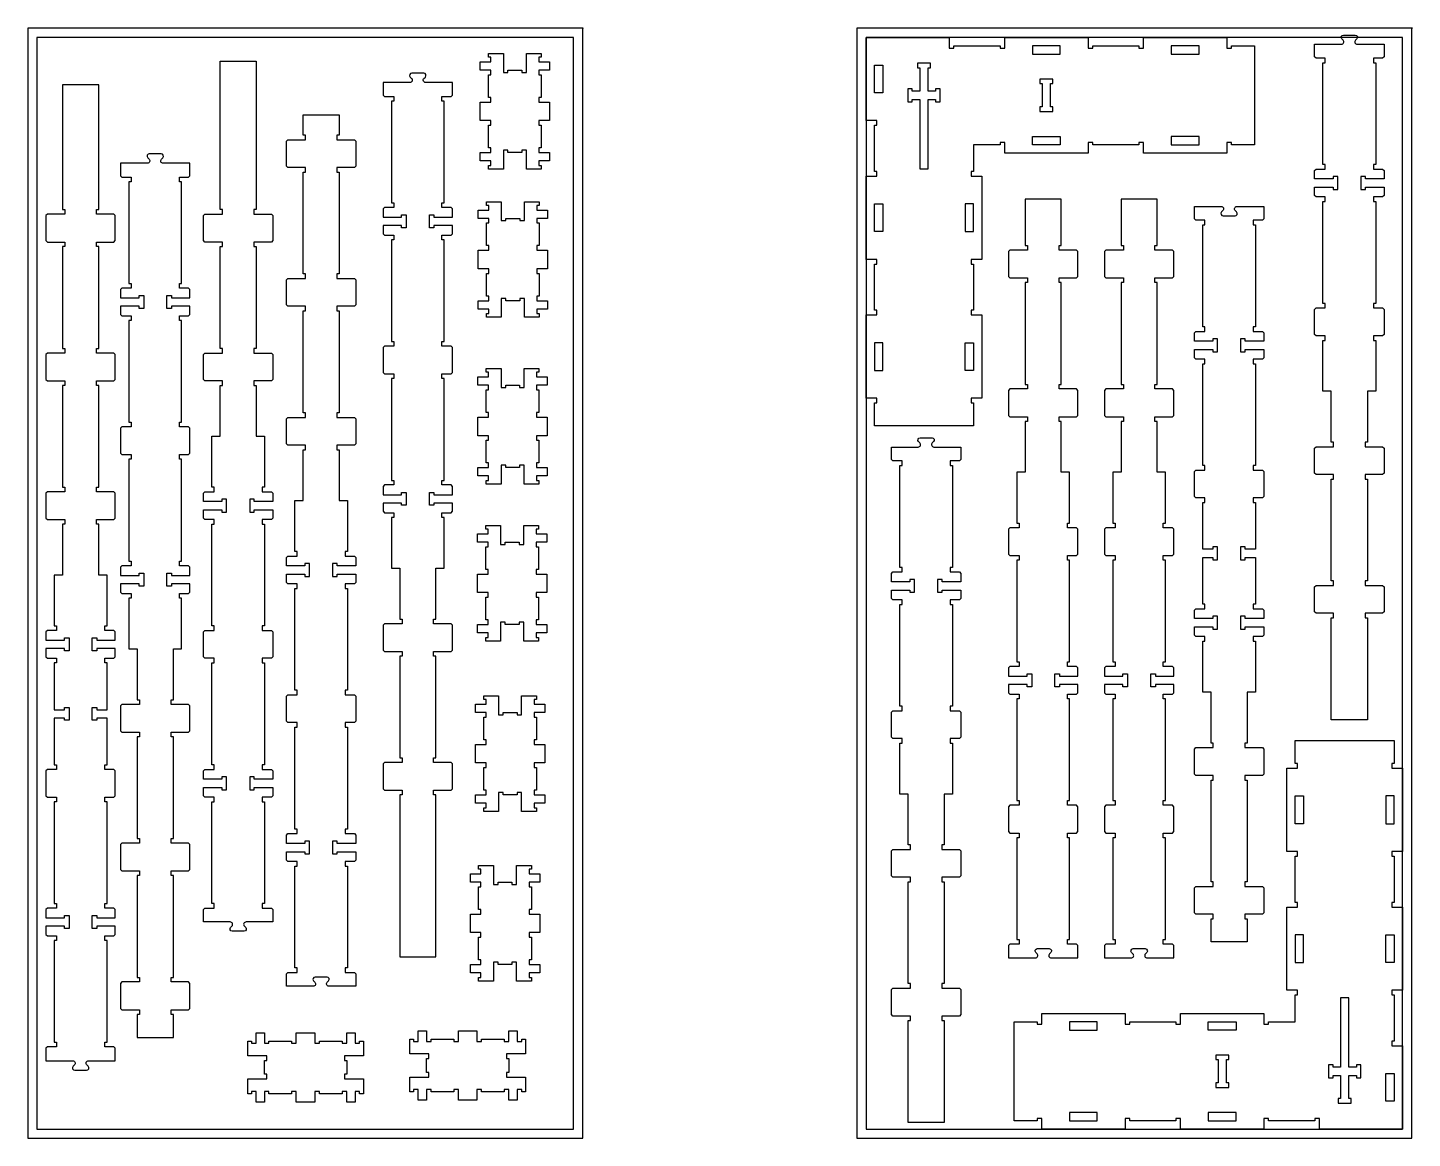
# Model space of a CAD drawing. Header units: inches. Extents: x -1745 to 48028, y -9858 to 20083.
# Drawn here: x 17639 to 20633, y 17673 to 20074 of the extents above; entities that cross this region are included whole.
import ezdxf

# ---------------------------------------------------------------- set-up
doc = ezdxf.new("R2010")
doc.units = ezdxf.units.IN
doc.header["$MEASUREMENT"] = 0
doc.header["$PDMODE"] = 34

msp = doc.modelspace()

# ---------------------------------------------------------------- linework, layer by layer
for points in [[(17639.4, 17672.6), (18839.4, 17672.6), (18839.4, 20072.6), (17639.4, 20072.6)], [(19431.9, 17672.6), (20631.9, 17672.6), (20631.9, 20072.6), (19431.9, 20072.6)], [(17659.4, 17692.6), (18819.4, 17692.6), (18819.4, 20052.6), (17659.4, 20052.6)], [(19683.9, 19820.6), (19683.9, 19762.6), (19678.9, 19762.6), (19678.9, 19752.6), (19701.9, 19752.6), (19701.9, 19572.6), (19678.9, 19572.6), (19678.9, 19562.6), (19683.9, 19562.6), (19683.9, 19462.6), (19678.9, 19462.6), (19678.9, 19452.6), (19701.9, 19452.6), (19701.9, 19272.6), (19678.9, 19272.6), (19678.9, 19262.6), (19683.9, 19262.6), (19683.9, 19212.6), (19469.9, 19212.6), (19469.9, 19262.6), (19474.9, 19262.6), (19474.9, 19272.6), (19451.9, 19272.6), (19451.9, 19452.6), (19474.9, 19452.6), (19474.9, 19462.6), (19469.9, 19462.6), (19469.9, 19562.6), (19474.9, 19562.6), (19474.9, 19572.6), (19451.9, 19572.6), (19451.9, 19752.6), (19474.9, 19752.6), (19474.9, 19762.6), (19469.9, 19762.6), (19469.9, 19862.6), (19474.9, 19862.6), (19474.9, 19872.6), (19451.9, 19872.6), (19451.9, 20052.6), (19631.9, 20052.6), (19631.9, 20029.6), (19641.9, 20029.6), (19641.9, 20034.6), (19741.9, 20034.6), (19741.9, 20029.6), (19751.9, 20029.6), (19751.9, 20052.6), (19931.9, 20052.6), (19931.9, 20029.6), (19941.9, 20029.6), (19941.9, 20034.6), (20041.9, 20034.6), (20041.9, 20029.6), (20051.9, 20029.6), (20051.9, 20052.6), (20231.9, 20052.6), (20231.9, 20029.6), (20241.9, 20029.6), (20241.9, 20034.6), (20291.9, 20034.6), (20291.9, 19820.6), (20241.9, 19820.6), (20241.9, 19825.6), (20231.9, 19825.6), (20231.9, 19802.6), (20051.9, 19802.6), (20051.9, 19825.6), (20041.9, 19825.6), (20041.9, 19820.6), (19941.9, 19820.6), (19941.9, 19825.6), (19931.9, 19825.6), (19931.9, 19802.6), (19751.9, 19802.6), (19751.9, 19825.6), (19741.9, 19825.6), (19741.9, 19820.6)], [(19451.9, 17692.6), (20611.9, 17692.6), (20611.9, 20052.6), (19451.9, 20052.6)], [(19541.9, 19913.6), (19551.9, 19913.6), (19551.9, 19918.6), (19567.9, 19918.6), (19567.9, 19768.6), (19585.9, 19768.6), (19585.9, 19918.6), (19601.9, 19918.6), (19601.9, 19913.6), (19611.9, 19913.6), (19611.9, 19941.6), (19601.9, 19941.6), (19601.9, 19936.6), (19585.9, 19936.6), (19585.9, 19986.6), (19590.9, 19986.6), (19590.9, 19996.6), (19562.9, 19996.6), (19562.9, 19986.6), (19567.9, 19986.6), (19567.9, 19936.6), (19551.9, 19936.6), (19551.9, 19941.6), (19541.9, 19941.6)], [(19855.9, 19892.6), (19855.9, 19902.6), (19850.9, 19902.6), (19850.9, 19952.6), (19855.9, 19952.6), (19855.9, 19962.6), (19827.9, 19962.6), (19827.9, 19952.6), (19832.9, 19952.6), (19832.9, 19902.6), (19827.9, 19902.6), (19827.9, 19892.6)], [(20379.9, 17924.6), (20379.9, 17982.6), (20384.9, 17982.6), (20384.9, 17992.6), (20361.9, 17992.6), (20361.9, 18172.6), (20384.9, 18172.6), (20384.9, 18182.6), (20379.9, 18182.6), (20379.9, 18282.6), (20384.9, 18282.6), (20384.9, 18292.6), (20361.9, 18292.6), (20361.9, 18472.6), (20384.9, 18472.6), (20384.9, 18482.6), (20379.9, 18482.6), (20379.9, 18532.6), (20593.9, 18532.6), (20593.9, 18482.6), (20588.9, 18482.6), (20588.9, 18472.6), (20611.9, 18472.6), (20611.9, 18292.6), (20588.9, 18292.6), (20588.9, 18282.6), (20593.9, 18282.6), (20593.9, 18182.6), (20588.9, 18182.6), (20588.9, 18172.6), (20611.9, 18172.6), (20611.9, 17992.6), (20588.9, 17992.6), (20588.9, 17982.6), (20593.9, 17982.6), (20593.9, 17882.6), (20588.9, 17882.6), (20588.9, 17872.6), (20611.9, 17872.6), (20611.9, 17692.6), (20431.9, 17692.6), (20431.9, 17715.6), (20421.9, 17715.6), (20421.9, 17710.6), (20321.9, 17710.6), (20321.9, 17715.6), (20311.9, 17715.6), (20311.9, 17692.6), (20131.9, 17692.6), (20131.9, 17715.6), (20121.9, 17715.6), (20121.9, 17710.6), (20021.9, 17710.6), (20021.9, 17715.6), (20011.9, 17715.6), (20011.9, 17692.6), (19831.9, 17692.6), (19831.9, 17715.6), (19821.9, 17715.6), (19821.9, 17710.6), (19771.9, 17710.6), (19771.9, 17924.6), (19821.9, 17924.6), (19821.9, 17919.6), (19831.9, 17919.6), (19831.9, 17942.6), (20011.9, 17942.6), (20011.9, 17919.6), (20021.9, 17919.6), (20021.9, 17924.6), (20121.9, 17924.6), (20121.9, 17919.6), (20131.9, 17919.6), (20131.9, 17942.6), (20311.9, 17942.6), (20311.9, 17919.6), (20321.9, 17919.6), (20321.9, 17924.6)], [(20521.9, 17831.6), (20511.9, 17831.6), (20511.9, 17826.6), (20495.9, 17826.6), (20495.9, 17976.6), (20477.9, 17976.6), (20477.9, 17826.6), (20461.9, 17826.6), (20461.9, 17831.6), (20451.9, 17831.6), (20451.9, 17803.6), (20461.9, 17803.6), (20461.9, 17808.6), (20477.9, 17808.6), (20477.9, 17758.6), (20472.9, 17758.6), (20472.9, 17748.6), (20500.9, 17748.6), (20500.9, 17758.6), (20495.9, 17758.6), (20495.9, 17808.6), (20511.9, 17808.6), (20511.9, 17803.6), (20521.9, 17803.6)], [(20207.9, 17852.6), (20207.9, 17842.6), (20212.9, 17842.6), (20212.9, 17792.6), (20207.9, 17792.6), (20207.9, 17782.6), (20235.9, 17782.6), (20235.9, 17792.6), (20230.9, 17792.6), (20230.9, 17842.6), (20235.9, 17842.6), (20235.9, 17852.6)]]:
    msp.add_lwpolyline(points, close=True)
for points in [[(20444.7, 19697.6), (20444.7, 19707.6), (20424.7, 19707.6), (20421.7, 19710.6), (20421.7, 19728.6), (20461.7, 19728.6), (20461.7, 19723.6), (20471.7, 19723.6), (20471.7, 19751.6), (20461.7, 19751.6), (20461.7, 19746.6), (20421.7, 19746.6), (20421.7, 19764.6), (20424.7, 19767.6), (20444.7, 19767.6), (20444.7, 19777.6), (20439.7, 19777.6), (20439.7, 19997.6), (20444.7, 19997.6), (20444.7, 20007.6), (20424.7, 20007.6), (20421.7, 20010.6), (20421.7, 20037.6), (20479.6, 20037.6, 0.668179), (20483.3, 20046.6), (20480.4, 20049.6, -0.668179), (20483.8, 20057.7), (20509.7, 20057.7, -0.668179), (20513.1, 20049.6), (20510.1, 20046.6, 0.668179), (20513.9, 20037.6), (20571.7, 20037.6), (20571.7, 20010.6), (20568.7, 20007.6), (20548.7, 20007.6), (20548.7, 19997.6), (20553.7, 19997.6), (20553.7, 19777.6), (20548.7, 19777.6), (20548.7, 19767.6), (20568.7, 19767.6), (20571.7, 19764.6), (20571.7, 19746.6), (20531.7, 19746.6), (20531.7, 19751.6), (20521.7, 19751.6), (20521.7, 19723.6), (20531.7, 19723.6), (20531.7, 19728.6), (20571.7, 19728.6), (20571.7, 19710.6), (20568.7, 19707.6), (20548.7, 19707.6), (20548.7, 19697.6), (20553.7, 19697.6), (20553.7, 19477.6), (20548.7, 19477.6), (20548.7, 19467.6), (20568.7, 19467.6), (20571.7, 19464.6), (20571.7, 19410.6), (20568.7, 19407.6), (20548.7, 19407.6), (20548.7, 19397.6), (20553.7, 19397.6), (20553.7, 19287.6), (20535.7, 19287.6), (20535.7, 19177.6), (20530.7, 19177.6), (20530.7, 19167.6), (20568.7, 19167.6), (20571.7, 19164.6), (20571.7, 19110.6), (20568.7, 19107.6), (20530.7, 19107.6), (20530.7, 19097.6), (20535.7, 19097.6), (20535.7, 18877.6), (20530.7, 18877.6), (20530.7, 18867.6), (20568.7, 18867.6), (20571.7, 18864.6), (20571.7, 18810.6), (20568.7, 18807.6), (20530.7, 18807.6), (20530.7, 18797.6), (20535.7, 18797.6), (20535.7, 18577.6), (20457.7, 18577.6), (20457.7, 18797.6), (20462.7, 18797.6), (20462.7, 18807.6), (20424.7, 18807.6), (20421.7, 18810.6), (20421.7, 18864.6), (20424.7, 18867.6), (20462.7, 18867.6), (20462.7, 18877.6), (20457.7, 18877.6), (20457.7, 19097.6), (20462.7, 19097.6), (20462.7, 19107.6), (20424.7, 19107.6), (20421.7, 19110.6), (20421.7, 19164.6), (20424.7, 19167.6), (20462.7, 19167.6), (20462.7, 19177.6), (20457.7, 19177.6), (20457.7, 19287.6), (20439.7, 19287.6), (20439.7, 19397.6), (20444.7, 19397.6), (20444.7, 19407.6), (20424.7, 19407.6), (20421.7, 19410.6), (20421.7, 19464.6), (20424.7, 19467.6), (20444.7, 19467.6), (20444.7, 19477.6), (20439.7, 19477.6), (20439.7, 19697.6)], [(18078.1, 18128.3), (18081, 18131.2, 0.668179), (18077.3, 18140.2), (18019.4, 18140.2), (18019.4, 18167.2), (18022.4, 18170.2), (18042.4, 18170.2), (18042.4, 18180.2), (18037.4, 18180.2), (18037.4, 18400.2), (18042.4, 18400.2), (18042.4, 18410.2), (18022.4, 18410.2), (18019.4, 18413.2), (18019.4, 18431.2), (18059.4, 18431.2), (18059.4, 18426.2), (18069.4, 18426.2), (18069.4, 18454.2), (18059.4, 18454.2), (18059.4, 18449.2), (18019.4, 18449.2), (18019.4, 18467.2), (18022.4, 18470.2), (18042.4, 18470.2), (18042.4, 18480.2), (18037.4, 18480.2), (18037.4, 18700.2), (18042.4, 18700.2), (18042.4, 18710.2), (18022.4, 18710.2), (18019.4, 18713.2), (18019.4, 18767.2), (18022.4, 18770.2), (18042.4, 18770.2), (18042.4, 18780.2), (18037.4, 18780.2), (18037.4, 19000.2), (18042.4, 19000.2), (18042.4, 19010.2), (18022.4, 19010.2), (18019.4, 19013.2), (18019.4, 19031.2), (18059.4, 19031.2), (18059.4, 19026.2), (18069.4, 19026.2), (18069.4, 19054.2), (18059.4, 19054.2), (18059.4, 19049.2), (18019.4, 19049.2), (18019.4, 19067.2), (18022.4, 19070.2), (18042.4, 19070.2), (18042.4, 19080.2), (18037.4, 19080.2), (18037.4, 19190.2), (18055.4, 19190.2), (18055.4, 19300.2), (18060.4, 19300.2), (18060.4, 19310.2), (18022.4, 19310.2), (18019.4, 19313.2), (18019.4, 19367.2), (18022.4, 19370.2), (18060.4, 19370.2), (18060.4, 19380.2), (18055.4, 19380.2), (18055.4, 19600.2), (18060.4, 19600.2), (18060.4, 19610.2), (18022.4, 19610.2), (18019.4, 19613.2), (18019.4, 19667.2), (18022.4, 19670.2), (18060.4, 19670.2), (18060.4, 19680.2), (18055.4, 19680.2), (18055.4, 20001.1), (18133.4, 20001.1), (18133.4, 19680.2), (18128.4, 19680.2), (18128.4, 19670.2), (18166.4, 19670.2), (18169.4, 19667.2), (18169.4, 19613.2), (18166.4, 19610.2), (18128.4, 19610.2), (18128.4, 19600.2), (18133.4, 19600.2), (18133.4, 19380.2), (18128.4, 19380.2), (18128.4, 19370.2), (18166.4, 19370.2), (18169.4, 19367.2), (18169.4, 19313.2), (18166.4, 19310.2), (18128.4, 19310.2), (18128.4, 19300.2), (18133.4, 19300.2), (18133.4, 19190.2), (18151.4, 19190.2), (18151.4, 19080.2), (18146.4, 19080.2), (18146.4, 19070.2), (18166.4, 19070.2), (18169.4, 19067.2), (18169.4, 19049.2), (18129.4, 19049.2), (18129.4, 19054.2), (18119.4, 19054.2), (18119.4, 19026.2), (18129.4, 19026.2), (18129.4, 19031.2), (18169.4, 19031.2), (18169.4, 19013.2), (18166.4, 19010.2), (18146.4, 19010.2), (18146.4, 19000.2), (18151.4, 19000.2), (18151.4, 18780.2), (18146.4, 18780.2), (18146.4, 18770.2), (18166.4, 18770.2), (18169.4, 18767.2), (18169.4, 18713.2), (18166.4, 18710.2), (18146.4, 18710.2), (18146.4, 18700.2), (18151.4, 18700.2), (18151.4, 18480.2), (18146.4, 18480.2), (18146.4, 18470.2), (18166.4, 18470.2), (18169.4, 18467.2), (18169.4, 18449.2), (18129.4, 18449.2), (18129.4, 18454.2), (18119.4, 18454.2), (18119.4, 18426.2), (18129.4, 18426.2), (18129.4, 18431.2), (18169.4, 18431.2), (18169.4, 18413.2), (18166.4, 18410.2), (18146.4, 18410.2), (18146.4, 18400.2), (18151.4, 18400.2), (18151.4, 18180.2), (18146.4, 18180.2), (18146.4, 18170.2), (18166.4, 18170.2), (18169.4, 18167.2), (18169.4, 18140.2), (18111.6, 18140.2, 0.668179), (18107.8, 18131.2), (18110.8, 18128.3, -0.668179), (18107.4, 18120.2), (18081.5, 18120.2, -0.668179)], [(18557.8, 19955), (18499.9, 19955, -0.668179), (18496.2, 19964), (18499.2, 19966.9, 0.668179), (18495.8, 19975.1), (18469.8, 19975.1, 0.668179), (18466.5, 19966.9), (18469.4, 19964, -0.668179), (18465.7, 19955), (18407.8, 19955), (18407.8, 19928), (18410.8, 19925), (18430.8, 19925), (18430.8, 19915), (18425.8, 19915), (18425.8, 19695), (18430.8, 19695), (18430.8, 19685), (18410.8, 19685), (18407.8, 19682), (18407.8, 19664), (18447.8, 19664), (18447.8, 19669), (18457.8, 19669), (18457.8, 19641), (18447.8, 19641), (18447.8, 19646), (18407.8, 19646), (18407.8, 19628), (18410.8, 19625), (18430.8, 19625), (18430.8, 19615), (18425.8, 19615), (18425.8, 19395), (18430.8, 19395), (18430.8, 19385), (18410.8, 19385), (18407.8, 19382), (18407.8, 19328), (18410.8, 19325), (18430.8, 19325), (18430.8, 19315), (18425.8, 19315), (18425.8, 19095), (18430.8, 19095), (18430.8, 19085), (18410.8, 19085), (18407.8, 19082), (18407.8, 19064), (18447.8, 19064), (18447.8, 19069), (18457.8, 19069), (18457.8, 19041), (18447.8, 19041), (18447.8, 19046), (18407.8, 19046), (18407.8, 19028), (18410.8, 19025), (18430.8, 19025), (18430.8, 19015), (18425.8, 19015), (18425.8, 18905), (18443.8, 18905), (18443.8, 18795), (18448.8, 18795), (18448.8, 18785), (18410.8, 18785), (18407.8, 18782), (18407.8, 18728), (18410.8, 18725), (18448.8, 18725), (18448.8, 18715), (18443.8, 18715), (18443.8, 18495), (18448.8, 18495), (18448.8, 18485), (18410.8, 18485), (18407.8, 18482), (18407.8, 18428), (18410.8, 18425), (18448.8, 18425), (18448.8, 18415), (18443.8, 18415), (18443.8, 18065), (18521.8, 18065), (18521.8, 18415), (18516.8, 18415), (18516.8, 18425), (18554.8, 18425), (18557.8, 18428), (18557.8, 18482), (18554.8, 18485), (18516.8, 18485), (18516.8, 18495), (18521.8, 18495), (18521.8, 18715), (18516.8, 18715), (18516.8, 18725), (18554.8, 18725), (18557.8, 18728), (18557.8, 18782), (18554.8, 18785), (18516.8, 18785), (18516.8, 18795), (18521.8, 18795), (18521.8, 18905), (18539.8, 18905), (18539.8, 19015), (18534.8, 19015), (18534.8, 19025), (18554.8, 19025), (18557.8, 19028), (18557.8, 19046), (18517.8, 19046), (18517.8, 19041), (18507.8, 19041), (18507.8, 19069), (18517.8, 19069), (18517.8, 19064), (18557.8, 19064), (18557.8, 19082), (18554.8, 19085), (18534.8, 19085), (18534.8, 19095), (18539.8, 19095), (18539.8, 19315), (18534.8, 19315), (18534.8, 19325), (18554.8, 19325), (18557.8, 19328), (18557.8, 19382), (18554.8, 19385), (18534.8, 19385), (18534.8, 19395), (18539.8, 19395), (18539.8, 19615), (18534.8, 19615), (18534.8, 19625), (18554.8, 19625), (18557.8, 19628), (18557.8, 19646), (18517.8, 19646), (18517.8, 19641), (18507.8, 19641), (18507.8, 19669), (18517.8, 19669), (18517.8, 19664), (18557.8, 19664), (18557.8, 19682), (18554.8, 19685), (18534.8, 19685), (18534.8, 19695), (18539.8, 19695), (18539.8, 19915), (18534.8, 19915), (18534.8, 19925), (18554.8, 19925), (18557.8, 19928)], [(17701.9, 18180.2), (17701.9, 18170.2), (17681.9, 18170.2), (17678.9, 18167.2), (17678.9, 18149.2), (17718.9, 18149.2), (17718.9, 18154.2), (17728.9, 18154.2), (17728.9, 18126.2), (17718.9, 18126.2), (17718.9, 18131.2), (17678.9, 18131.2), (17678.9, 18113.2), (17681.9, 18110.2), (17701.9, 18110.2), (17701.9, 18100.2), (17696.9, 18100.2), (17696.9, 17880.2), (17701.9, 17880.2), (17701.9, 17870.2), (17681.9, 17870.2), (17678.9, 17867.2), (17678.9, 17840.2), (17736.8, 17840.2, -0.668179), (17740.5, 17831.2), (17737.6, 17828.2, 0.668179), (17741, 17820.1), (17766.9, 17820.1, 0.668179), (17770.3, 17828.2), (17767.3, 17831.2, -0.668179), (17771.1, 17840.2), (17828.9, 17840.2), (17828.9, 17867.2), (17825.9, 17870.2), (17805.9, 17870.2), (17805.9, 17880.2), (17810.9, 17880.2), (17810.9, 18100.2), (17805.9, 18100.2), (17805.9, 18110.2), (17825.9, 18110.2), (17828.9, 18113.2), (17828.9, 18131.2), (17788.9, 18131.2), (17788.9, 18126.2), (17778.9, 18126.2), (17778.9, 18154.2), (17788.9, 18154.2), (17788.9, 18149.2), (17828.9, 18149.2), (17828.9, 18167.2), (17825.9, 18170.2), (17805.9, 18170.2), (17805.9, 18180.2), (17810.9, 18180.2), (17810.9, 18281.2), (17810.9, 18299.2), (17810.9, 18400.2), (17805.9, 18400.2), (17805.9, 18410.2), (17825.9, 18410.2), (17828.9, 18413.2), (17828.9, 18467.2), (17825.9, 18470.2), (17805.9, 18470.2), (17805.9, 18480.2), (17810.9, 18480.2), (17810.9, 18581.2), (17788.9, 18581.2), (17788.9, 18576.2), (17778.9, 18576.2), (17778.9, 18604.2), (17788.9, 18604.2), (17788.9, 18599.2), (17810.9, 18599.2), (17810.9, 18700.2), (17805.9, 18700.2), (17805.9, 18710.2), (17825.9, 18710.2), (17828.9, 18713.2), (17828.9, 18731.2), (17788.9, 18731.2), (17788.9, 18726.2), (17778.9, 18726.2), (17778.9, 18754.2), (17788.9, 18754.2), (17788.9, 18749.2), (17828.9, 18749.2), (17828.9, 18767.2), (17825.9, 18770.2), (17805.9, 18770.2), (17805.9, 18780.2), (17810.9, 18780.2), (17810.9, 18890.2), (17792.9, 18890.2), (17792.9, 19000.2), (17787.9, 19000.2), (17787.9, 19010.2), (17825.9, 19010.2), (17828.9, 19013.2), (17828.9, 19067.2), (17825.9, 19070.2), (17787.9, 19070.2), (17787.9, 19080.2), (17792.9, 19080.2), (17792.9, 19300.2), (17787.9, 19300.2), (17787.9, 19310.2), (17825.9, 19310.2), (17828.9, 19313.2), (17828.9, 19367.2), (17825.9, 19370.2), (17787.9, 19370.2), (17787.9, 19380.2), (17792.9, 19380.2), (17792.9, 19600.2), (17787.9, 19600.2), (17787.9, 19610.2), (17825.9, 19610.2), (17828.9, 19613.2), (17828.9, 19667.2), (17825.9, 19670.2), (17787.9, 19670.2), (17787.9, 19680.2), (17792.9, 19680.2), (17792.9, 19950.2), (17714.9, 19950.2), (17714.9, 19680.2), (17719.9, 19680.2), (17719.9, 19670.2), (17681.9, 19670.2), (17678.9, 19667.2), (17678.9, 19613.2), (17681.9, 19610.2), (17719.9, 19610.2), (17719.9, 19600.2), (17714.9, 19600.2), (17714.9, 19380.2), (17719.9, 19380.2), (17719.9, 19370.2), (17681.9, 19370.2), (17678.9, 19367.2), (17678.9, 19313.2), (17681.9, 19310.2), (17719.9, 19310.2), (17719.9, 19300.2), (17714.9, 19300.2), (17714.9, 19080.2), (17719.9, 19080.2), (17719.9, 19070.2), (17681.9, 19070.2), (17678.9, 19067.2), (17678.9, 19013.2), (17681.9, 19010.2), (17719.9, 19010.2), (17719.9, 19000.2), (17714.9, 19000.2), (17714.9, 18890.2), (17696.9, 18890.2), (17696.9, 18780.2), (17701.9, 18780.2), (17701.9, 18770.2), (17681.9, 18770.2), (17678.9, 18767.2), (17678.9, 18749.2), (17718.9, 18749.2), (17718.9, 18754.2), (17728.9, 18754.2), (17728.9, 18726.2), (17718.9, 18726.2), (17718.9, 18731.2), (17678.9, 18731.2), (17678.9, 18713.2), (17681.9, 18710.2), (17701.9, 18710.2), (17701.9, 18700.2), (17696.9, 18700.2), (17696.9, 18599.2), (17718.9, 18599.2), (17718.9, 18604.2), (17728.9, 18604.2), (17728.9, 18576.2), (17718.9, 18576.2), (17718.9, 18581.2), (17696.9, 18581.2), (17696.9, 18480.2), (17701.9, 18480.2), (17701.9, 18470.2), (17681.9, 18470.2), (17678.9, 18467.2), (17678.9, 18413.2), (17681.9, 18410.2), (17701.9, 18410.2), (17701.9, 18400.2), (17696.9, 18400.2), (17696.9, 18299.2), (17696.9, 18281.2), (17696.9, 18180.2)], [(18307.7, 19831.2), (18345.7, 19831.2), (18348.7, 19828.2), (18348.7, 19774.2), (18345.7, 19771.2), (18307.7, 19771.2), (18307.7, 19761.2), (18312.7, 19761.2), (18312.7, 19541.2), (18307.7, 19541.2), (18307.7, 19531.2), (18345.7, 19531.2), (18348.7, 19528.2), (18348.7, 19474.2), (18345.7, 19471.2), (18307.7, 19471.2), (18307.7, 19461.2), (18312.7, 19461.2), (18312.7, 19241.2), (18307.7, 19241.2), (18307.7, 19231.2), (18345.7, 19231.2), (18348.7, 19228.2), (18348.7, 19174.2), (18345.7, 19171.2), (18307.7, 19171.2), (18307.7, 19161.2), (18312.7, 19161.2), (18312.7, 19051.2), (18330.7, 19051.2), (18330.7, 18941.2), (18325.7, 18941.2), (18325.7, 18931.2), (18345.7, 18931.2), (18348.7, 18928.2), (18348.7, 18910.2), (18308.7, 18910.2), (18308.7, 18915.2), (18298.7, 18915.2), (18298.7, 18887.2), (18308.7, 18887.2), (18308.7, 18892.2), (18348.7, 18892.2), (18348.7, 18874.2), (18345.7, 18871.2), (18325.7, 18871.2), (18325.7, 18861.2), (18330.7, 18861.2), (18330.7, 18641.2), (18325.7, 18641.2), (18325.7, 18631.2), (18345.7, 18631.2), (18348.7, 18628.2), (18348.7, 18574.2), (18345.7, 18571.2), (18325.7, 18571.2), (18325.7, 18561.2), (18330.7, 18561.2), (18330.7, 18341.2), (18325.7, 18341.2), (18325.7, 18331.2), (18345.7, 18331.2), (18348.7, 18328.2), (18348.7, 18310.2), (18308.7, 18310.2), (18308.7, 18315.2), (18298.7, 18315.2), (18298.7, 18287.2), (18308.7, 18287.2), (18308.7, 18292.2), (18348.7, 18292.2), (18348.7, 18274.2), (18345.7, 18271.2), (18325.7, 18271.2), (18325.7, 18261.2), (18330.7, 18261.2), (18330.7, 18041.2), (18325.7, 18041.2), (18325.7, 18031.2), (18345.7, 18031.2), (18348.7, 18028.2), (18348.7, 18001.2), (18290.8, 18001.2, -0.668179), (18287.1, 18010.2), (18290, 18013.1, 0.668179), (18286.6, 18021.2), (18260.7, 18021.2, 0.668179), (18257.3, 18013.1), (18260.3, 18010.2, -0.668179), (18256.5, 18001.2), (18198.7, 18001.2), (18198.7, 18028.2), (18201.7, 18031.2), (18221.7, 18031.2), (18221.7, 18041.2), (18216.7, 18041.2), (18216.7, 18261.2), (18221.7, 18261.2), (18221.7, 18271.2), (18201.7, 18271.2), (18198.7, 18274.2), (18198.7, 18292.2), (18238.7, 18292.2), (18238.7, 18287.2), (18248.7, 18287.2), (18248.7, 18315.2), (18238.7, 18315.2), (18238.7, 18310.2), (18198.7, 18310.2), (18198.7, 18328.2), (18201.7, 18331.2), (18221.7, 18331.2), (18221.7, 18341.2), (18216.7, 18341.2), (18216.7, 18561.2), (18221.7, 18561.2), (18221.7, 18571.2), (18201.7, 18571.2), (18198.7, 18574.2), (18198.7, 18628.2), (18201.7, 18631.2), (18221.7, 18631.2), (18221.7, 18641.2), (18216.7, 18641.2), (18216.7, 18861.2), (18221.7, 18861.2), (18221.7, 18871.2), (18201.7, 18871.2), (18198.7, 18874.2), (18198.7, 18892.2), (18238.7, 18892.2), (18238.7, 18887.2), (18248.7, 18887.2), (18248.7, 18915.2), (18238.7, 18915.2), (18238.7, 18910.2), (18198.7, 18910.2), (18198.7, 18928.2), (18201.7, 18931.2), (18221.7, 18931.2), (18221.7, 18941.2), (18216.7, 18941.2), (18216.7, 19051.2), (18234.7, 19051.2), (18234.7, 19161.2), (18239.7, 19161.2), (18239.7, 19171.2), (18201.7, 19171.2), (18198.7, 19174.2), (18198.7, 19228.2), (18201.7, 19231.2), (18239.7, 19231.2), (18239.7, 19241.2), (18234.7, 19241.2), (18234.7, 19461.2), (18239.7, 19461.2), (18239.7, 19471.2), (18201.7, 19471.2), (18198.7, 19474.2), (18198.7, 19528.2), (18201.7, 19531.2), (18239.7, 19531.2), (18239.7, 19541.2), (18234.7, 19541.2), (18234.7, 19761.2), (18239.7, 19761.2), (18239.7, 19771.2), (18201.7, 19771.2), (18198.7, 19774.2), (18198.7, 19828.2), (18201.7, 19831.2), (18239.7, 19831.2), (18239.7, 19841.2), (18234.7, 19841.2), (18234.7, 19885.2), (18312.7, 19885.2), (18312.7, 19841.2), (18307.7, 19841.2)], [(17863.3, 18910.5), (17843.3, 18910.5), (17840.3, 18907.5), (17840.3, 18889.5), (17880.3, 18889.5), (17880.3, 18894.5), (17890.3, 18894.5), (17890.3, 18866.5), (17880.3, 18866.5), (17880.3, 18871.5), (17840.3, 18871.5), (17840.3, 18853.5), (17843.3, 18850.5), (17863.3, 18850.5), (17863.3, 18840.5), (17858.3, 18840.5), (17858.3, 18730.5), (17876.3, 18730.5), (17876.3, 18620.5), (17881.3, 18620.5), (17881.3, 18610.5), (17843.3, 18610.5), (17840.3, 18607.5), (17840.3, 18553.5), (17843.3, 18550.5), (17881.3, 18550.5), (17881.3, 18540.5), (17876.3, 18540.5), (17876.3, 18320.5), (17881.3, 18320.5), (17881.3, 18310.5), (17843.3, 18310.5), (17840.3, 18307.5), (17840.3, 18253.5), (17843.3, 18250.5), (17881.3, 18250.5), (17881.3, 18240.5), (17876.3, 18240.5), (17876.3, 18020.5), (17881.3, 18020.5), (17881.3, 18010.5), (17843.3, 18010.5), (17840.3, 18007.5), (17840.3, 17953.5), (17843.3, 17950.5), (17881.3, 17950.5), (17881.3, 17940.5), (17876.3, 17940.5), (17876.3, 17890.5), (17954.3, 17890.5), (17954.3, 17940.5), (17949.3, 17940.5), (17949.3, 17950.5), (17987.3, 17950.5), (17990.3, 17953.5), (17990.3, 18007.5), (17987.3, 18010.5), (17949.3, 18010.5), (17949.3, 18020.5), (17954.3, 18020.5), (17954.3, 18240.5), (17949.3, 18240.5), (17949.3, 18250.5), (17987.3, 18250.5), (17990.3, 18253.5), (17990.3, 18307.5), (17987.3, 18310.5), (17949.3, 18310.5), (17949.3, 18320.5), (17954.3, 18320.5), (17954.3, 18540.5), (17949.3, 18540.5), (17949.3, 18550.5), (17987.3, 18550.5), (17990.3, 18553.5), (17990.3, 18607.5), (17987.3, 18610.5), (17949.3, 18610.5), (17949.3, 18620.5), (17954.3, 18620.5), (17954.3, 18730.5), (17972.3, 18730.5), (17972.3, 18840.5), (17967.3, 18840.5), (17967.3, 18850.5), (17987.3, 18850.5), (17990.3, 18853.5), (17990.3, 18871.5), (17950.3, 18871.5), (17950.3, 18866.5), (17940.3, 18866.5), (17940.3, 18894.5), (17950.3, 18894.5), (17950.3, 18889.5), (17990.3, 18889.5), (17990.3, 18907.5), (17987.3, 18910.5), (17967.3, 18910.5), (17967.3, 18920.5), (17972.3, 18920.5), (17972.3, 19140.5), (17967.3, 19140.5), (17967.3, 19150.5), (17987.3, 19150.5), (17990.3, 19153.5), (17990.3, 19207.5), (17987.3, 19210.5), (17967.3, 19210.5), (17967.3, 19220.5), (17972.3, 19220.5), (17972.3, 19440.5), (17967.3, 19440.5), (17967.3, 19450.5), (17987.3, 19450.5), (17990.3, 19453.5), (17990.3, 19471.5), (17950.3, 19471.5), (17950.3, 19466.5), (17940.3, 19466.5), (17940.3, 19494.5), (17950.3, 19494.5), (17950.3, 19489.5), (17990.3, 19489.5), (17990.3, 19507.5), (17987.3, 19510.5), (17967.3, 19510.5), (17967.3, 19520.5), (17972.3, 19520.5), (17972.3, 19740.5), (17967.3, 19740.5), (17967.3, 19750.5), (17987.3, 19750.5), (17990.3, 19753.5), (17990.3, 19780.5), (17932.4, 19780.5, -0.668179), (17928.7, 19789.5), (17931.6, 19792.5, 0.668179), (17928.2, 19800.6), (17902.3, 19800.6, 0.668179), (17898.9, 19792.5), (17901.9, 19789.5, -0.668179), (17898.1, 19780.5), (17840.3, 19780.5), (17840.3, 19753.5), (17843.3, 19750.5), (17863.3, 19750.5), (17863.3, 19740.5), (17858.3, 19740.5), (17858.3, 19520.5), (17863.3, 19520.5), (17863.3, 19510.5), (17843.3, 19510.5), (17840.3, 19507.5), (17840.3, 19489.5), (17880.3, 19489.5), (17880.3, 19494.5), (17890.3, 19494.5), (17890.3, 19466.5), (17880.3, 19466.5), (17880.3, 19471.5), (17840.3, 19471.5), (17840.3, 19453.5), (17843.3, 19450.5), (17863.3, 19450.5), (17863.3, 19440.5), (17858.3, 19440.5), (17858.3, 19220.5), (17863.3, 19220.5), (17863.3, 19210.5), (17843.3, 19210.5), (17840.3, 19207.5), (17840.3, 19153.5), (17843.3, 19150.5), (17863.3, 19150.5), (17863.3, 19140.5), (17858.3, 19140.5), (17858.3, 18920.5), (17863.3, 18920.5)], [(19763.1, 19592.5), (19760.1, 19589.5), (19760.1, 19535.5), (19763.1, 19532.5), (19801.1, 19532.5), (19801.1, 19522.5), (19796.1, 19522.5), (19796.1, 19302.5), (19801.1, 19302.5), (19801.1, 19292.5), (19763.1, 19292.5), (19760.1, 19289.5), (19760.1, 19235.5), (19763.1, 19232.5), (19801.1, 19232.5), (19801.1, 19222.5), (19796.1, 19222.5), (19796.1, 19112.5), (19778.1, 19112.5), (19778.1, 19002.5), (19783.1, 19002.5), (19783.1, 18992.5), (19763.1, 18992.5), (19760.1, 18989.5), (19760.1, 18935.5), (19763.1, 18932.5), (19783.1, 18932.5), (19783.1, 18922.5), (19778.1, 18922.5), (19778.1, 18702.5), (19783.1, 18702.5), (19783.1, 18692.5), (19763.1, 18692.5), (19760.1, 18689.5), (19760.1, 18671.5), (19800.1, 18671.5), (19800.1, 18676.5), (19810.1, 18676.5), (19810.1, 18648.5), (19800.1, 18648.5), (19800.1, 18653.5), (19760.1, 18653.5), (19760.1, 18635.5), (19763.1, 18632.5), (19783.1, 18632.5), (19783.1, 18622.5), (19778.1, 18622.5), (19778.1, 18402.5), (19783.1, 18402.5), (19783.1, 18392.5), (19763.1, 18392.5), (19760.1, 18389.5), (19760.1, 18335.5), (19763.1, 18332.5), (19783.1, 18332.5), (19783.1, 18322.5), (19778.1, 18322.5), (19778.1, 18102.5), (19783.1, 18102.5), (19783.1, 18092.5), (19763.1, 18092.5), (19760.1, 18089.5), (19760.1, 18062.5), (19818, 18062.5, 0.668179), (19821.7, 18071.5), (19818.8, 18074.4, -0.668179), (19822.2, 18082.6), (19848.1, 18082.6, -0.668179), (19851.5, 18074.4), (19848.5, 18071.5, 0.668179), (19852.3, 18062.5), (19910.1, 18062.5), (19910.1, 18089.5), (19907.1, 18092.5), (19887.1, 18092.5), (19887.1, 18102.5), (19892.1, 18102.5), (19892.1, 18322.5), (19887.1, 18322.5), (19887.1, 18332.5), (19907.1, 18332.5), (19910.1, 18335.5), (19910.1, 18389.5), (19907.1, 18392.5), (19887.1, 18392.5), (19887.1, 18402.5), (19892.1, 18402.5), (19892.1, 18622.5), (19887.1, 18622.5), (19887.1, 18632.5), (19907.1, 18632.5), (19910.1, 18635.5), (19910.1, 18653.5), (19870.1, 18653.5), (19870.1, 18648.5), (19860.1, 18648.5), (19860.1, 18676.5), (19870.1, 18676.5), (19870.1, 18671.5), (19910.1, 18671.5), (19910.1, 18689.5), (19907.1, 18692.5), (19887.1, 18692.5), (19887.1, 18702.5), (19892.1, 18702.5), (19892.1, 18922.5), (19887.1, 18922.5), (19887.1, 18932.5), (19907.1, 18932.5), (19910.1, 18935.5), (19910.1, 18989.5), (19907.1, 18992.5), (19887.1, 18992.5), (19887.1, 19002.5), (19892.1, 19002.5), (19892.1, 19112.5), (19874.1, 19112.5), (19874.1, 19222.5), (19869.1, 19222.5), (19869.1, 19232.5), (19907.1, 19232.5), (19910.1, 19235.5), (19910.1, 19289.5), (19907.1, 19292.5), (19869.1, 19292.5), (19869.1, 19302.5), (19874.1, 19302.5), (19874.1, 19522.5), (19869.1, 19522.5), (19869.1, 19532.5), (19907.1, 19532.5), (19910.1, 19535.5), (19910.1, 19589.5), (19907.1, 19592.5), (19869.1, 19592.5), (19869.1, 19602.5), (19874.1, 19602.5), (19874.1, 19702.5), (19796.1, 19702.5), (19796.1, 19602.5), (19801.1, 19602.5), (19801.1, 19592.5)], [(20008.4, 19592.5), (19970.4, 19592.5), (19967.4, 19589.5), (19967.4, 19535.5), (19970.4, 19532.5), (20008.4, 19532.5), (20008.4, 19522.5), (20003.4, 19522.5), (20003.4, 19302.5), (20008.4, 19302.5), (20008.4, 19292.5), (19970.4, 19292.5), (19967.4, 19289.5), (19967.4, 19235.5), (19970.4, 19232.5), (20008.4, 19232.5), (20008.4, 19222.5), (20003.4, 19222.5), (20003.4, 19112.5), (19985.4, 19112.5), (19985.4, 19002.5), (19990.4, 19002.5), (19990.4, 18992.5), (19970.4, 18992.5), (19967.4, 18989.5), (19967.4, 18935.5), (19970.4, 18932.5), (19990.4, 18932.5), (19990.4, 18922.5), (19985.4, 18922.5), (19985.4, 18702.5), (19990.4, 18702.5), (19990.4, 18692.5), (19970.4, 18692.5), (19967.4, 18689.5), (19967.4, 18671.5), (20007.4, 18671.5), (20007.4, 18676.5), (20017.4, 18676.5), (20017.4, 18648.5), (20007.4, 18648.5), (20007.4, 18653.5), (19967.4, 18653.5), (19967.4, 18635.5), (19970.4, 18632.5), (19990.4, 18632.5), (19990.4, 18622.5), (19985.4, 18622.5), (19985.4, 18402.5), (19990.4, 18402.5), (19990.4, 18392.5), (19970.4, 18392.5), (19967.4, 18389.5), (19967.4, 18335.5), (19970.4, 18332.5), (19990.4, 18332.5), (19990.4, 18322.5), (19985.4, 18322.5), (19985.4, 18102.5), (19990.4, 18102.5), (19990.4, 18092.5), (19970.4, 18092.5), (19967.4, 18089.5), (19967.4, 18062.5), (20025.3, 18062.5, 0.668179), (20029, 18071.5), (20026, 18074.4, -0.668179), (20029.4, 18082.6), (20055.4, 18082.6, -0.668179), (20058.7, 18074.4), (20055.8, 18071.5, 0.668179), (20059.5, 18062.5), (20117.4, 18062.5), (20117.4, 18089.5), (20114.4, 18092.5), (20094.4, 18092.5), (20094.4, 18102.5), (20099.4, 18102.5), (20099.4, 18322.5), (20094.4, 18322.5), (20094.4, 18332.5), (20114.4, 18332.5), (20117.4, 18335.5), (20117.4, 18389.5), (20114.4, 18392.5), (20094.4, 18392.5), (20094.4, 18402.5), (20099.4, 18402.5), (20099.4, 18622.5), (20094.4, 18622.5), (20094.4, 18632.5), (20114.4, 18632.5), (20117.4, 18635.5), (20117.4, 18653.5), (20077.4, 18653.5), (20077.4, 18648.5), (20067.4, 18648.5), (20067.4, 18676.5), (20077.4, 18676.5), (20077.4, 18671.5), (20117.4, 18671.5), (20117.4, 18689.5), (20114.4, 18692.5), (20094.4, 18692.5), (20094.4, 18702.5), (20099.4, 18702.5), (20099.4, 18922.5), (20094.4, 18922.5), (20094.4, 18932.5), (20114.4, 18932.5), (20117.4, 18935.5), (20117.4, 18989.5), (20114.4, 18992.5), (20094.4, 18992.5), (20094.4, 19002.5), (20099.4, 19002.5), (20099.4, 19112.5), (20081.4, 19112.5), (20081.4, 19222.5), (20076.4, 19222.5), (20076.4, 19232.5), (20114.4, 19232.5), (20117.4, 19235.5), (20117.4, 19289.5), (20114.4, 19292.5), (20076.4, 19292.5), (20076.4, 19302.5), (20081.4, 19302.5), (20081.4, 19522.5), (20076.4, 19522.5), (20076.4, 19532.5), (20114.4, 19532.5), (20117.4, 19535.5), (20117.4, 19589.5), (20114.4, 19592.5), (20076.4, 19592.5), (20076.4, 19602.5), (20081.4, 19602.5), (20081.4, 19702.5), (20003.4, 19702.5), (20003.4, 19602.5), (20008.4, 19602.5)], [(20201.7, 18778.1), (20201.7, 18773.1), (20211.7, 18773.1), (20211.7, 18801.1), (20201.7, 18801.1), (20201.7, 18796.1), (20161.7, 18796.1), (20161.7, 18814.1), (20164.7, 18817.1), (20184.7, 18817.1), (20184.7, 18827.1), (20179.7, 18827.1), (20179.7, 18928.1), (20201.7, 18928.1), (20201.7, 18923.1), (20211.7, 18923.1), (20211.7, 18951.1), (20201.7, 18951.1), (20201.7, 18946.1), (20179.7, 18946.1), (20179.7, 19047.1), (20184.7, 19047.1), (20184.7, 19057.1), (20164.7, 19057.1), (20161.7, 19060.1), (20161.7, 19114.1), (20164.7, 19117.1), (20184.7, 19117.1), (20184.7, 19127.1), (20179.7, 19127.1), (20179.7, 19347.1), (20184.7, 19347.1), (20184.7, 19357.1), (20164.7, 19357.1), (20161.7, 19360.1), (20161.7, 19378.1), (20201.7, 19378.1), (20201.7, 19373.1), (20211.7, 19373.1), (20211.7, 19401.1), (20201.7, 19401.1), (20201.7, 19396.1), (20161.7, 19396.1), (20161.7, 19414.1), (20164.7, 19417.1), (20184.7, 19417.1), (20184.7, 19427.1), (20179.7, 19427.1), (20179.7, 19647.1), (20184.7, 19647.1), (20184.7, 19657.1), (20164.7, 19657.1), (20161.7, 19660.1), (20161.7, 19687.1), (20219.6, 19687.1, -0.668179), (20223.3, 19678.1), (20220.4, 19675.2, 0.668179), (20223.7, 19667), (20249.7, 19667, 0.668179), (20253, 19675.2), (20250.1, 19678.1, -0.668179), (20253.8, 19687.1), (20311.7, 19687.1), (20311.7, 19660.1), (20308.7, 19657.1), (20288.7, 19657.1), (20288.7, 19647.1), (20293.7, 19647.1), (20293.7, 19427.1), (20288.7, 19427.1), (20288.7, 19417.1), (20308.7, 19417.1), (20311.7, 19414.1), (20311.7, 19396.1), (20271.7, 19396.1), (20271.7, 19401.1), (20261.7, 19401.1), (20261.7, 19373.1), (20271.7, 19373.1), (20271.7, 19378.1), (20311.7, 19378.1), (20311.7, 19360.1), (20308.7, 19357.1), (20288.7, 19357.1), (20288.7, 19347.1), (20293.7, 19347.1), (20293.7, 19127.1), (20288.7, 19127.1), (20288.7, 19117.1), (20308.7, 19117.1), (20311.7, 19114.1), (20311.7, 19060.1), (20308.7, 19057.1), (20288.7, 19057.1), (20288.7, 19047.1), (20293.7, 19047.1), (20293.7, 18946.1), (20271.7, 18946.1), (20271.7, 18951.1), (20261.7, 18951.1), (20261.7, 18923.1), (20271.7, 18923.1), (20271.7, 18928.1), (20293.7, 18928.1), (20293.7, 18827.1), (20288.7, 18827.1), (20288.7, 18817.1), (20308.7, 18817.1), (20311.7, 18814.1), (20311.7, 18796.1), (20271.7, 18796.1), (20271.7, 18801.1), (20261.7, 18801.1), (20261.7, 18773.1), (20271.7, 18773.1), (20271.7, 18778.1), (20311.7, 18778.1), (20311.7, 18760.1), (20308.7, 18757.1), (20288.7, 18757.1), (20288.7, 18747.1), (20293.7, 18747.1), (20293.7, 18637.1), (20275.7, 18637.1), (20275.7, 18527.1), (20270.7, 18527.1), (20270.7, 18517.1), (20308.7, 18517.1), (20311.7, 18514.1), (20311.7, 18460.1), (20308.7, 18457.1), (20270.7, 18457.1), (20270.7, 18447.1), (20275.7, 18447.1), (20275.7, 18227.1), (20270.7, 18227.1), (20270.7, 18217.1), (20308.7, 18217.1), (20311.7, 18214.1), (20311.7, 18160.1), (20308.7, 18157.1), (20270.7, 18157.1), (20270.7, 18147.1), (20275.7, 18147.1), (20275.7, 18097.1), (20197.7, 18097.1), (20197.7, 18147.1), (20202.7, 18147.1), (20202.7, 18157.1), (20164.7, 18157.1), (20161.7, 18160.1), (20161.7, 18214.1), (20164.7, 18217.1), (20202.7, 18217.1), (20202.7, 18227.1), (20197.7, 18227.1), (20197.7, 18447.1), (20202.7, 18447.1), (20202.7, 18457.1), (20164.7, 18457.1), (20161.7, 18460.1), (20161.7, 18514.1), (20164.7, 18517.1), (20202.7, 18517.1), (20202.7, 18527.1), (20197.7, 18527.1), (20197.7, 18637.1), (20179.7, 18637.1), (20179.7, 18747.1), (20184.7, 18747.1), (20184.7, 18757.1), (20164.7, 18757.1), (20161.7, 18760.1), (20161.7, 18778.1)], [(19509.7, 18836.9), (19506.7, 18839.9), (19506.7, 18857.9), (19546.7, 18857.9), (19546.7, 18852.9), (19556.7, 18852.9), (19556.7, 18880.9), (19546.7, 18880.9), (19546.7, 18875.9), (19506.7, 18875.9), (19506.7, 18893.9), (19509.7, 18896.9), (19529.7, 18896.9), (19529.7, 18906.9), (19524.7, 18906.9), (19524.7, 19126.9), (19529.7, 19126.9), (19529.7, 19136.9), (19509.7, 19136.9), (19506.7, 19139.9), (19506.7, 19166.9), (19564.6, 19166.9, 0.668179), (19568.3, 19175.9), (19565.3, 19178.9, -0.668179), (19568.7, 19187), (19594.7, 19187, -0.668179), (19598, 19178.9), (19595.1, 19175.9, 0.668179), (19598.8, 19166.9), (19656.7, 19166.9), (19656.7, 19139.9), (19653.7, 19136.9), (19633.7, 19136.9), (19633.7, 19126.9), (19638.7, 19126.9), (19638.7, 18906.9), (19633.7, 18906.9), (19633.7, 18896.9), (19653.7, 18896.9), (19656.7, 18893.9), (19656.7, 18875.9), (19616.7, 18875.9), (19616.7, 18880.9), (19606.7, 18880.9), (19606.7, 18852.9), (19616.7, 18852.9), (19616.7, 18857.9), (19656.7, 18857.9), (19656.7, 18839.9), (19653.7, 18836.9), (19633.7, 18836.9), (19633.7, 18826.9), (19638.7, 18826.9), (19638.7, 18606.9), (19633.7, 18606.9), (19633.7, 18596.9), (19653.7, 18596.9), (19656.7, 18593.9), (19656.7, 18539.9), (19653.7, 18536.9), (19633.7, 18536.9), (19633.7, 18526.9), (19638.7, 18526.9), (19638.7, 18416.9), (19620.7, 18416.9), (19620.7, 18306.9), (19615.7, 18306.9), (19615.7, 18296.9), (19653.7, 18296.9), (19656.7, 18293.9), (19656.7, 18239.9), (19653.7, 18236.9), (19615.7, 18236.9), (19615.7, 18226.9), (19620.7, 18226.9), (19620.7, 18006.9), (19615.7, 18006.9), (19615.7, 17996.9), (19653.7, 17996.9), (19656.7, 17993.9), (19656.7, 17939.9), (19653.7, 17936.9), (19615.7, 17936.9), (19615.7, 17926.9), (19620.7, 17926.9), (19620.7, 17706.9), (19542.7, 17706.9), (19542.7, 17926.9), (19547.7, 17926.9), (19547.7, 17936.9), (19509.7, 17936.9), (19506.7, 17939.9), (19506.7, 17993.9), (19509.7, 17996.9), (19547.7, 17996.9), (19547.7, 18006.9), (19542.7, 18006.9), (19542.7, 18226.9), (19547.7, 18226.9), (19547.7, 18236.9), (19509.7, 18236.9), (19506.7, 18239.9), (19506.7, 18293.9), (19509.7, 18296.9), (19547.7, 18296.9), (19547.7, 18306.9), (19542.7, 18306.9), (19542.7, 18416.9), (19524.7, 18416.9), (19524.7, 18526.9), (19529.7, 18526.9), (19529.7, 18536.9), (19509.7, 18536.9), (19506.7, 18539.9), (19506.7, 18593.9), (19509.7, 18596.9), (19529.7, 18596.9), (19529.7, 18606.9), (19524.7, 18606.9), (19524.7, 18826.9), (19529.7, 18826.9), (19529.7, 18836.9)]]:
    msp.add_lwpolyline(points, format="xyb", close=True)
at = {"color": 4}
for points in [[(19811.9, 20016.6), (19871.9, 20016.6), (19871.9, 20034.6), (19811.9, 20034.6)], [(20171.9, 20016.6), (20171.9, 20034.6), (20111.9, 20034.6), (20111.9, 20016.6)], [(19487.9, 19932.6), (19469.9, 19932.6), (19469.9, 19992.6), (19487.9, 19992.6)], [(19871.9, 19838.6), (19871.9, 19820.6), (19811.9, 19820.6), (19811.9, 19838.6)], [(20111.9, 19820.6), (20171.9, 19820.6), (20171.9, 19838.6), (20111.9, 19838.6)], [(19487.9, 19632.6), (19469.9, 19632.6), (19469.9, 19692.6), (19487.9, 19692.6)], [(19665.9, 19632.6), (19683.9, 19632.6), (19683.9, 19692.6), (19665.9, 19692.6)], [(19469.9, 19392.6), (19469.9, 19332.6), (19487.9, 19332.6), (19487.9, 19392.6)], [(19683.9, 19392.6), (19683.9, 19332.6), (19665.9, 19332.6), (19665.9, 19392.6)], [(20379.9, 18352.6), (20379.9, 18412.6), (20397.9, 18412.6), (20397.9, 18352.6)], [(20593.9, 18352.6), (20593.9, 18412.6), (20575.9, 18412.6), (20575.9, 18352.6)], [(20397.9, 18112.6), (20379.9, 18112.6), (20379.9, 18052.6), (20397.9, 18052.6)], [(20575.9, 18112.6), (20593.9, 18112.6), (20593.9, 18052.6), (20575.9, 18052.6)], [(19951.9, 17924.6), (19891.9, 17924.6), (19891.9, 17906.6), (19951.9, 17906.6)], [(20191.9, 17906.6), (20191.9, 17924.6), (20251.9, 17924.6), (20251.9, 17906.6)], [(20575.9, 17812.6), (20593.9, 17812.6), (20593.9, 17752.6), (20575.9, 17752.6)], [(19891.9, 17728.6), (19891.9, 17710.6), (19951.9, 17710.6), (19951.9, 17728.6)], [(20251.9, 17728.6), (20191.9, 17728.6), (20191.9, 17710.6), (20251.9, 17710.6)]]:
    msp.add_lwpolyline(points, close=True, dxfattribs=at)
for points in [[(18707.8, 19803.9), (18677.8, 19803.9), (18677.8, 19808.9), (18667.8, 19808.9), (18667.8, 19767.9), (18635.8, 19767.9), (18635.8, 19775.9), (18640.8, 19775.9), (18640.8, 19785.9), (18617.8, 19785.9), (18617.8, 19803.9), (18640.8, 19803.9), (18640.8, 19813.9), (18635.8, 19813.9), (18635.8, 19862.9), (18640.8, 19862.9), (18640.8, 19872.9), (18617.8, 19872.9), (18617.8, 19912.9), (18640.8, 19912.9), (18640.8, 19922.9), (18635.8, 19922.9), (18635.8, 19971.9), (18640.8, 19971.9), (18640.8, 19981.9), (18617.8, 19981.9), (18617.8, 19999.9), (18640.8, 19999.9), (18640.8, 20009.9), (18635.8, 20009.9), (18635.8, 20017.9), (18667.8, 20017.9), (18667.8, 19976.9), (18677.8, 19976.9), (18677.8, 19981.9), (18707.8, 19981.9), (18707.8, 19976.9), (18717.8, 19976.9), (18717.8, 20017.9), (18749.8, 20017.9), (18749.8, 20009.9), (18744.8, 20009.9), (18744.8, 19999.9), (18767.8, 19999.9), (18767.8, 19981.9), (18744.8, 19981.9), (18744.8, 19971.9), (18749.8, 19971.9), (18749.8, 19922.9), (18744.8, 19922.9), (18744.8, 19912.9), (18767.8, 19912.9), (18767.8, 19872.9), (18744.8, 19872.9), (18744.8, 19862.9), (18749.8, 19862.9), (18749.8, 19813.9), (18744.8, 19813.9), (18744.8, 19803.9), (18767.8, 19803.9), (18767.8, 19785.9), (18744.8, 19785.9), (18744.8, 19775.9), (18749.8, 19775.9), (18749.8, 19767.9), (18717.8, 19767.9), (18717.8, 19808.9), (18707.8, 19808.9), (18707.8, 19803.9)], [(18703.4, 19483.4), (18673.4, 19483.4), (18673.4, 19488.4), (18663.4, 19488.4), (18663.4, 19447.4), (18631.4, 19447.4), (18631.4, 19455.4), (18636.4, 19455.4), (18636.4, 19465.4), (18613.4, 19465.4), (18613.4, 19483.4), (18636.4, 19483.4), (18636.4, 19493.4), (18631.4, 19493.4), (18631.4, 19542.4), (18636.4, 19542.4), (18636.4, 19552.4), (18613.4, 19552.4), (18613.4, 19592.4), (18636.4, 19592.4), (18636.4, 19602.4), (18631.4, 19602.4), (18631.4, 19651.4), (18636.4, 19651.4), (18636.4, 19661.4), (18613.4, 19661.4), (18613.4, 19679.4), (18636.4, 19679.4), (18636.4, 19689.4), (18631.4, 19689.4), (18631.4, 19697.4), (18663.4, 19697.4), (18663.4, 19656.4), (18673.4, 19656.4), (18673.4, 19661.4), (18703.4, 19661.4), (18703.4, 19656.4), (18713.4, 19656.4), (18713.4, 19697.4), (18745.4, 19697.4), (18745.4, 19689.4), (18740.4, 19689.4), (18740.4, 19679.4), (18763.4, 19679.4), (18763.4, 19661.4), (18740.4, 19661.4), (18740.4, 19651.4), (18745.4, 19651.4), (18745.4, 19602.4), (18740.4, 19602.4), (18740.4, 19592.4), (18763.4, 19592.4), (18763.4, 19552.4), (18740.4, 19552.4), (18740.4, 19542.4), (18745.4, 19542.4), (18745.4, 19493.4), (18740.4, 19493.4), (18740.4, 19483.4), (18763.4, 19483.4), (18763.4, 19465.4), (18740.4, 19465.4), (18740.4, 19455.4), (18745.4, 19455.4), (18745.4, 19447.4), (18713.4, 19447.4), (18713.4, 19488.4), (18703.4, 19488.4), (18703.4, 19483.4)], [(18702.8, 19122.5), (18672.8, 19122.5), (18672.8, 19127.5), (18662.8, 19127.5), (18662.8, 19086.5), (18630.8, 19086.5), (18630.8, 19094.5), (18635.8, 19094.5), (18635.8, 19104.5), (18612.8, 19104.5), (18612.8, 19122.5), (18635.8, 19122.5), (18635.8, 19132.5), (18630.8, 19132.5), (18630.8, 19181.5), (18635.8, 19181.5), (18635.8, 19191.5), (18612.8, 19191.5), (18612.8, 19231.5), (18635.8, 19231.5), (18635.8, 19241.5), (18630.8, 19241.5), (18630.8, 19290.5), (18635.8, 19290.5), (18635.8, 19300.5), (18612.8, 19300.5), (18612.8, 19318.5), (18635.8, 19318.5), (18635.8, 19328.5), (18630.8, 19328.5), (18630.8, 19336.5), (18662.8, 19336.5), (18662.8, 19295.5), (18672.8, 19295.5), (18672.8, 19300.5), (18702.8, 19300.5), (18702.8, 19295.5), (18712.8, 19295.5), (18712.8, 19336.5), (18744.8, 19336.5), (18744.8, 19328.5), (18739.8, 19328.5), (18739.8, 19318.5), (18762.8, 19318.5), (18762.8, 19300.5), (18739.8, 19300.5), (18739.8, 19290.5), (18744.8, 19290.5), (18744.8, 19241.5), (18739.8, 19241.5), (18739.8, 19231.5), (18762.8, 19231.5), (18762.8, 19191.5), (18739.8, 19191.5), (18739.8, 19181.5), (18744.8, 19181.5), (18744.8, 19132.5), (18739.8, 19132.5), (18739.8, 19122.5), (18762.8, 19122.5), (18762.8, 19104.5), (18739.8, 19104.5), (18739.8, 19094.5), (18744.8, 19094.5), (18744.8, 19086.5), (18712.8, 19086.5), (18712.8, 19127.5), (18702.8, 19127.5), (18702.8, 19122.5)], [(18701.7, 18783.4), (18671.7, 18783.4), (18671.7, 18788.4), (18661.7, 18788.4), (18661.7, 18747.4), (18629.7, 18747.4), (18629.7, 18755.4), (18634.7, 18755.4), (18634.7, 18765.4), (18611.7, 18765.4), (18611.7, 18783.4), (18634.7, 18783.4), (18634.7, 18793.4), (18629.7, 18793.4), (18629.7, 18842.4), (18634.7, 18842.4), (18634.7, 18852.4), (18611.7, 18852.4), (18611.7, 18892.4), (18634.7, 18892.4), (18634.7, 18902.4), (18629.7, 18902.4), (18629.7, 18951.4), (18634.7, 18951.4), (18634.7, 18961.4), (18611.7, 18961.4), (18611.7, 18979.4), (18634.7, 18979.4), (18634.7, 18989.4), (18629.7, 18989.4), (18629.7, 18997.4), (18661.7, 18997.4), (18661.7, 18956.4), (18671.7, 18956.4), (18671.7, 18961.4), (18701.7, 18961.4), (18701.7, 18956.4), (18711.7, 18956.4), (18711.7, 18997.4), (18743.7, 18997.4), (18743.7, 18989.4), (18738.7, 18989.4), (18738.7, 18979.4), (18761.7, 18979.4), (18761.7, 18961.4), (18738.7, 18961.4), (18738.7, 18951.4), (18743.7, 18951.4), (18743.7, 18902.4), (18738.7, 18902.4), (18738.7, 18892.4), (18761.7, 18892.4), (18761.7, 18852.4), (18738.7, 18852.4), (18738.7, 18842.4), (18743.7, 18842.4), (18743.7, 18793.4), (18738.7, 18793.4), (18738.7, 18783.4), (18761.7, 18783.4), (18761.7, 18765.4), (18738.7, 18765.4), (18738.7, 18755.4), (18743.7, 18755.4), (18743.7, 18747.4), (18711.7, 18747.4), (18711.7, 18788.4), (18701.7, 18788.4), (18701.7, 18783.4)], [(18697.3, 18415.2), (18667.3, 18415.2), (18667.3, 18420.2), (18657.3, 18420.2), (18657.3, 18379.2), (18625.3, 18379.2), (18625.3, 18387.2), (18630.3, 18387.2), (18630.3, 18397.2), (18607.3, 18397.2), (18607.3, 18415.2), (18630.3, 18415.2), (18630.3, 18425.2), (18625.3, 18425.2), (18625.3, 18474.2), (18630.3, 18474.2), (18630.3, 18484.2), (18607.3, 18484.2), (18607.3, 18524.2), (18630.3, 18524.2), (18630.3, 18534.2), (18625.3, 18534.2), (18625.3, 18583.2), (18630.3, 18583.2), (18630.3, 18593.2), (18607.3, 18593.2), (18607.3, 18611.2), (18630.3, 18611.2), (18630.3, 18621.2), (18625.3, 18621.2), (18625.3, 18629.2), (18657.3, 18629.2), (18657.3, 18588.2), (18667.3, 18588.2), (18667.3, 18593.2), (18697.3, 18593.2), (18697.3, 18588.2), (18707.3, 18588.2), (18707.3, 18629.2), (18739.3, 18629.2), (18739.3, 18621.2), (18734.3, 18621.2), (18734.3, 18611.2), (18757.3, 18611.2), (18757.3, 18593.2), (18734.3, 18593.2), (18734.3, 18583.2), (18739.3, 18583.2), (18739.3, 18534.2), (18734.3, 18534.2), (18734.3, 18524.2), (18757.3, 18524.2), (18757.3, 18484.2), (18734.3, 18484.2), (18734.3, 18474.2), (18739.3, 18474.2), (18739.3, 18425.2), (18734.3, 18425.2), (18734.3, 18415.2), (18757.3, 18415.2), (18757.3, 18397.2), (18734.3, 18397.2), (18734.3, 18387.2), (18739.3, 18387.2), (18739.3, 18379.2), (18707.3, 18379.2), (18707.3, 18420.2), (18697.3, 18420.2), (18697.3, 18415.2)], [(18686.4, 18048.4), (18656.4, 18048.4), (18656.4, 18053.4), (18646.4, 18053.4), (18646.4, 18012.4), (18614.4, 18012.4), (18614.4, 18020.4), (18619.4, 18020.4), (18619.4, 18030.4), (18596.4, 18030.4), (18596.4, 18048.4), (18619.4, 18048.4), (18619.4, 18058.4), (18614.4, 18058.4), (18614.4, 18107.4), (18619.4, 18107.4), (18619.4, 18117.4), (18596.4, 18117.4), (18596.4, 18157.4), (18619.4, 18157.4), (18619.4, 18167.4), (18614.4, 18167.4), (18614.4, 18216.4), (18619.4, 18216.4), (18619.4, 18226.4), (18596.4, 18226.4), (18596.4, 18244.4), (18619.4, 18244.4), (18619.4, 18254.4), (18614.4, 18254.4), (18614.4, 18262.4), (18646.4, 18262.4), (18646.4, 18221.4), (18656.4, 18221.4), (18656.4, 18226.4), (18686.4, 18226.4), (18686.4, 18221.4), (18696.4, 18221.4), (18696.4, 18262.4), (18728.4, 18262.4), (18728.4, 18254.4), (18723.4, 18254.4), (18723.4, 18244.4), (18746.4, 18244.4), (18746.4, 18226.4), (18723.4, 18226.4), (18723.4, 18216.4), (18728.4, 18216.4), (18728.4, 18167.4), (18723.4, 18167.4), (18723.4, 18157.4), (18746.4, 18157.4), (18746.4, 18117.4), (18723.4, 18117.4), (18723.4, 18107.4), (18728.4, 18107.4), (18728.4, 18058.4), (18723.4, 18058.4), (18723.4, 18048.4), (18746.4, 18048.4), (18746.4, 18030.4), (18723.4, 18030.4), (18723.4, 18020.4), (18728.4, 18020.4), (18728.4, 18012.4), (18696.4, 18012.4), (18696.4, 18053.4), (18686.4, 18053.4), (18686.4, 18048.4)], [(18501.6, 17815), (18501.6, 17845), (18506.6, 17845), (18506.6, 17855), (18465.6, 17855), (18465.6, 17887), (18473.6, 17887), (18473.6, 17882), (18483.6, 17882), (18483.6, 17905), (18501.6, 17905), (18501.6, 17882), (18511.6, 17882), (18511.6, 17887), (18560.6, 17887), (18560.6, 17882), (18570.6, 17882), (18570.6, 17905), (18610.6, 17905), (18610.6, 17882), (18620.6, 17882), (18620.6, 17887), (18669.6, 17887), (18669.6, 17882), (18679.6, 17882), (18679.6, 17905), (18697.6, 17905), (18697.6, 17882), (18707.6, 17882), (18707.6, 17887), (18715.6, 17887), (18715.6, 17855), (18674.6, 17855), (18674.6, 17845), (18679.6, 17845), (18679.6, 17815), (18674.6, 17815), (18674.6, 17805), (18715.6, 17805), (18715.6, 17773), (18707.6, 17773), (18707.6, 17778), (18697.6, 17778), (18697.6, 17755), (18679.6, 17755), (18679.6, 17778), (18669.6, 17778), (18669.6, 17773), (18620.6, 17773), (18620.6, 17778), (18610.6, 17778), (18610.6, 17755), (18570.6, 17755), (18570.6, 17778), (18560.6, 17778), (18560.6, 17773), (18511.6, 17773), (18511.6, 17778), (18501.6, 17778), (18501.6, 17755), (18483.6, 17755), (18483.6, 17778), (18473.6, 17778), (18473.6, 17773), (18465.6, 17773), (18465.6, 17805), (18506.6, 17805), (18506.6, 17815), (18501.6, 17815)], [(18151.1, 17810.9), (18151.1, 17840.9), (18156.1, 17840.9), (18156.1, 17850.9), (18115.1, 17850.9), (18115.1, 17882.9), (18123.1, 17882.9), (18123.1, 17877.9), (18133.1, 17877.9), (18133.1, 17900.9), (18151.1, 17900.9), (18151.1, 17877.9), (18161.1, 17877.9), (18161.1, 17882.9), (18210.1, 17882.9), (18210.1, 17877.9), (18220.1, 17877.9), (18220.1, 17900.9), (18260.1, 17900.9), (18260.1, 17877.9), (18270.1, 17877.9), (18270.1, 17882.9), (18319.1, 17882.9), (18319.1, 17877.9), (18329.1, 17877.9), (18329.1, 17900.9), (18347.1, 17900.9), (18347.1, 17877.9), (18357.1, 17877.9), (18357.1, 17882.9), (18365.1, 17882.9), (18365.1, 17850.9), (18324.1, 17850.9), (18324.1, 17840.9), (18329.1, 17840.9), (18329.1, 17810.9), (18324.1, 17810.9), (18324.1, 17800.9), (18365.1, 17800.9), (18365.1, 17768.9), (18357.1, 17768.9), (18357.1, 17773.9), (18347.1, 17773.9), (18347.1, 17750.9), (18329.1, 17750.9), (18329.1, 17773.9), (18319.1, 17773.9), (18319.1, 17768.9), (18270.1, 17768.9), (18270.1, 17773.9), (18260.1, 17773.9), (18260.1, 17750.9), (18220.1, 17750.9), (18220.1, 17773.9), (18210.1, 17773.9), (18210.1, 17768.9), (18161.1, 17768.9), (18161.1, 17773.9), (18151.1, 17773.9), (18151.1, 17750.9), (18133.1, 17750.9), (18133.1, 17773.9), (18123.1, 17773.9), (18123.1, 17768.9), (18115.1, 17768.9), (18115.1, 17800.9), (18156.1, 17800.9), (18156.1, 17810.9), (18151.1, 17810.9)]]:
    msp.add_lwpolyline(points)
for p in [(18839.4, 20072.6), (20631.9, 20072.6)]:
    msp.add_point(p)

doc.saveas('drawing.dxf')
